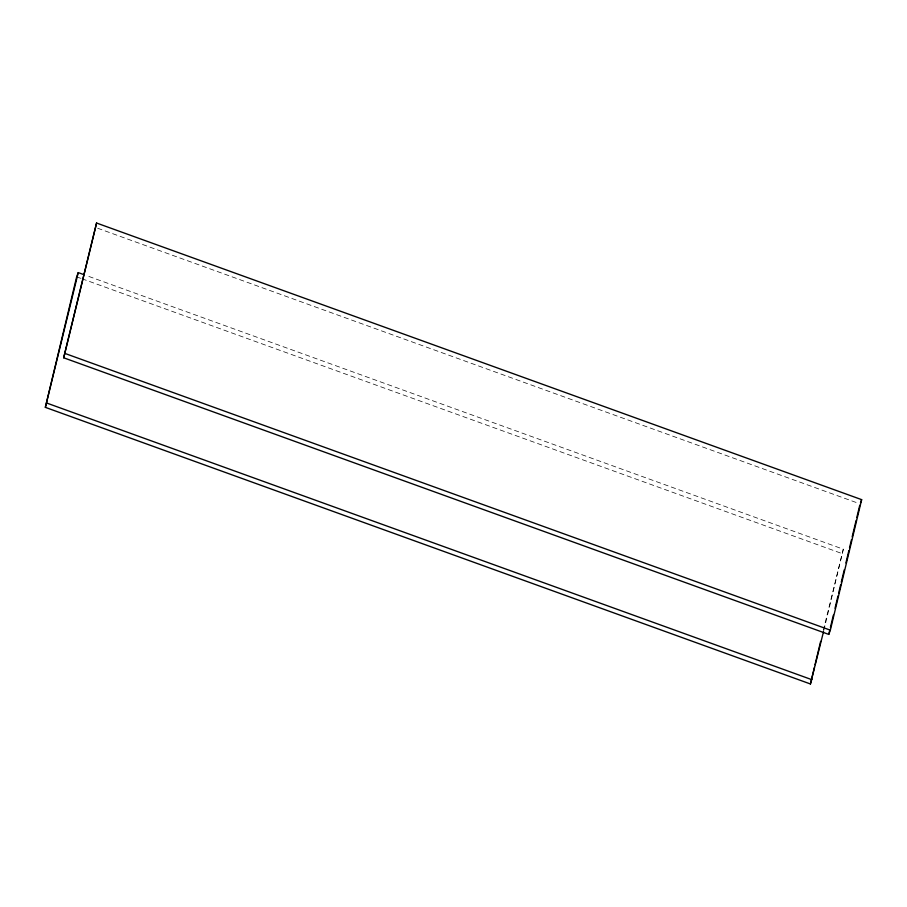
<?xml version="1.0" encoding="UTF-8"?>
<svg xmlns="http://www.w3.org/2000/svg" width="907" height="907" viewBox="0 0 907 907"><rect width="100%" height="100%" fill="white"/><g stroke="black" fill="none" stroke-linecap="round" stroke-linejoin="round"><path stroke-width="0.68" stroke-dasharray="4.54 3.4" d="M823.284 630.388L843.317 549.211L86.222 275.49M823.862 630.263L843.317 549.211M97.661 228.235L858.748 503.408M76.664 276.839L80.666 278.29M81.993 278.766L841.741 553.451"/><path stroke-width="1.36" d="M823.533 631.635L810.427 683.969L45.35 407.356L76.664 276.839L78.24 272.599L83.557 274.526M45.35 407.356L78.24 272.599M63.683 357.789L96.573 223.031L861.65 499.644L830.336 630.161L828.76 634.401L63.683 357.789L96.573 223.031M810.427 683.969L814.384 667.484M815.042 664.729L820.642 641.374M828.76 634.401L829.746 630.274M830.404 627.531L833.374 615.161M835.03 608.291L837.989 595.933M838.646 593.178L840.63 584.936M841.288 582.192L844.258 569.823M845.902 562.964L848.873 550.594M849.53 547.851L851.514 539.608M852.172 536.853L856.129 520.369M856.786 517.625L859.757 505.256M860.471 502.829L861.65 499.644M65.259 353.549L830.336 630.161M46.915 403.116L811.992 679.728"/></g></svg>
